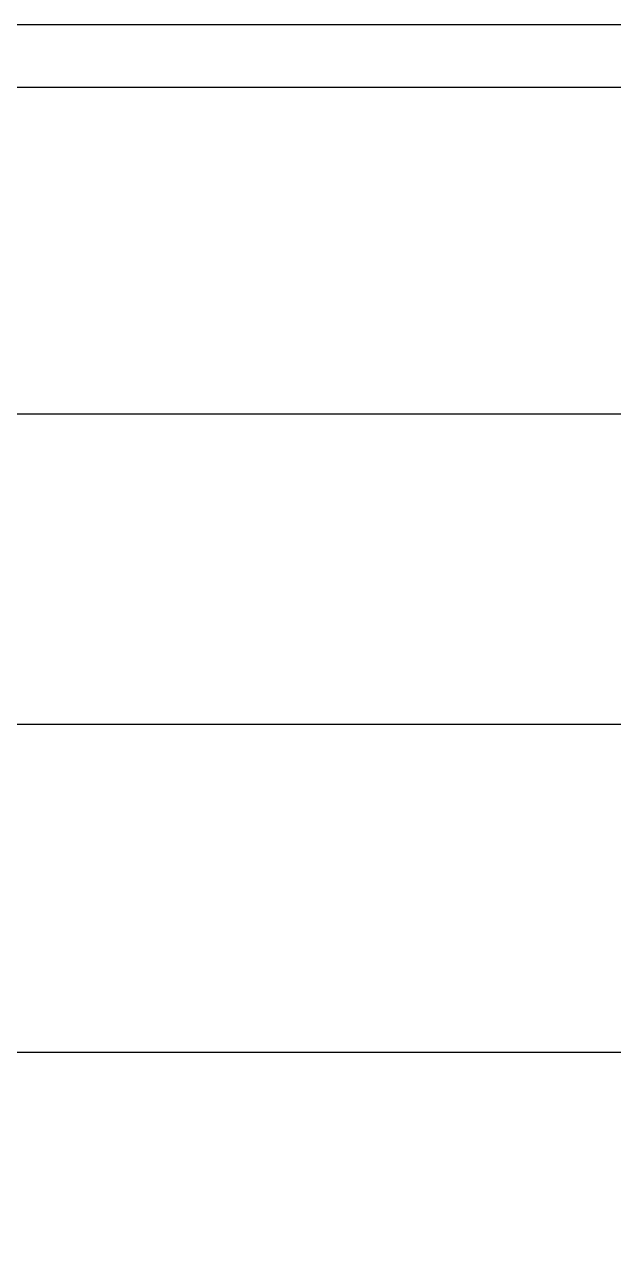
# Model space of a CAD drawing. Header units: millimetres. Extents: x 18456 to 179493, y -203649 to 469211.
# Drawn here: x 144320.9 to 144414.5, y -104609 to -104415.5 of the extents above; entities that cross this region are included whole.
import ezdxf

# ---------------------------------------------------------------- set-up
doc = ezdxf.new("R2010")
doc.units = ezdxf.units.MM
doc.linetypes.add('X-평면도(기본형)$0$HIDDENX2', pattern=[0.75, 0.5, -0.25])
for name, color, linetype, true_color in [('X-평면도(기본형)$0$FIN', 9, 'Continuous', 0x808080), ('X-평면도(기본형)$0$FUR', 6, 'Continuous', 0xff00ff), ('X-평면도(기본형)$0$MC', 7, 'Continuous', 0x7f7fff)]:
    doc.layers.add(name, color=color, linetype=linetype, true_color=true_color)

# ---------------------------------------------------------------- blocks, each defined once
blk = doc.blocks.new('X-평면도(기본형)$0$SB1703 1500')
at = {"layer": 'X-평면도(기본형)$0$FUR', "color": 8, "linetype": 'X-평면도(기본형)$0$HIDDENX2', "ltscale": 2, "true_color": 0x808080}
for points, degree in [([(0, 800), (0, 299.01), (0, 165.65), (0, 0)], 3), ([(51.85, 68.69), (51.85, 234.35), (51.85, 400)], 2), ([(101.1, 75.68), (101.1, 175.45), (101.1, 275.23), (101.1, 400)], 3), ([(153.19, 137.34), (153.19, 268.67), (153.19, 400)], 2)]:
    blk.add_open_spline(points, degree=degree, dxfattribs=at)
at = {"layer": 'X-평면도(기본형)$0$FUR'}
for points, degree in [([(0, 800), (0, 299.01), (0, 165.65), (0, 0)], 3), ([(51.85, 68.69), (51.85, 234.35), (51.85, 400)], 2)]:
    blk.add_open_spline(points, degree=degree, dxfattribs=at)
at = {"layer": 'X-평면도(기본형)$0$FUR', "color": 8, "true_color": 0x808080}
for points, degree in [([(101.1, 75.68), (101.1, 175.45), (101.1, 275.23), (101.1, 400)], 3), ([(153.19, 137.34), (153.19, 268.67), (153.19, 400)], 2)]:
    blk.add_open_spline(points, degree=degree, dxfattribs=at)
blk = doc.blocks.new('X-평면도(기본형)$0$ba18601500')
at = {"layer": 'X-평면도(기본형)$0$MC'}
blk.add_lwpolyline([(0, -1860), (0, 0), (1500, 0), (1500, -1860)], close=True, dxfattribs=at)
at = {"layer": 'X-평면도(기본형)$0$FUR', "xscale": -1, "rotation": 180}
blk.add_blockref('X-평면도(기본형)$0$SB1703 1500', (0, -1060), dxfattribs=at)

msp = doc.modelspace()

# ---------------------------------------------------------------- linework, layer by layer
at = {"layer": 'X-평면도(기본형)$0$FIN'}
msp.add_line((143034.65, -104415.52), (144914.65, -104415.52), dxfattribs=at)

# ---------------------------------------------------------------- block references
at = {"xscale": -1, "rotation": 90}
msp.add_blockref('X-평면도(기본형)$0$ba18601500', (143044.65, -104425.52), dxfattribs=at)

doc.saveas('drawing.dxf')
